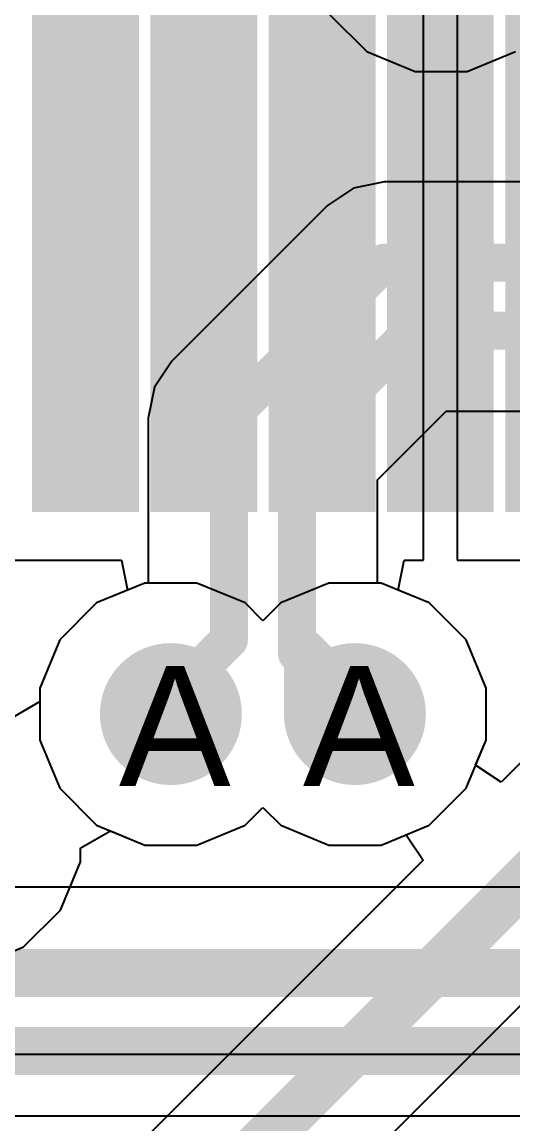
# Model space of a CAD drawing. Header units: inches. Extents: x 0 to 5271, y 0 to 5417.
# Drawn here: x 66.517 to 68.591, y 75.788 to 80.447 of the extents above; entities that cross this region are included whole.
import ezdxf

# ---------------------------------------------------------------- set-up
doc = ezdxf.new("R2010")
doc.units = ezdxf.units.IN
for name, color, linetype in [('Bottom Layer', 5, 'Continuous'), ('Drill Drawing', 1, 'Continuous'), ('L2_GND1', 16, 'Continuous'), ('L3_SIG1', 76, 'Continuous'), ('L4_PWR', 90, 'Continuous'), ('L5_GND2', 156, 'Continuous'), ('L6_SIG2', 130, 'Continuous'), ('L7_GND3', 216, 'Continuous'), ('Top Layer', 1, 'Continuous'), ('Top Paste', 8, 'Continuous'), ('Top Solder', 216, 'Continuous'), ('Via Holes', 16, 'Continuous')]:
    doc.layers.add(name, color=color, linetype=linetype)
doc.styles.add('Arial', font='', dxfattribs={"height": 0.2})
doc.styles.get('Arial').set_extended_font_data('Arial')

# ---------------------------------------------------------------- blocks, each defined once
blk = doc.blocks.new('AS0B826_S78B_7H_23')
at = {"layer": 'Top Layer'}
for points in [[(-7.42500039, 26.38096578), (-7.07500109, 26.38096578), (-7.07500109, 24.38096978), (-7.42500039, 24.38096978)], [(-6.924874389999999, 26.38096578), (-6.574875089999999, 26.38096578), (-6.574875089999999, 24.38096978), (-6.924874389999999, 24.38096978)], [(-6.42474839, 26.38096578), (-6.074749089999999, 26.38096578), (-6.074749089999999, 24.38096978), (-6.42474839, 24.38096978)], [(-5.92487639, 26.38096578), (-5.574877089999999, 26.38096578), (-5.574877089999999, 24.38096978), (-5.92487639, 24.38096978)]]:
    blk.add_hatch(color=1, dxfattribs=at).paths.add_polyline_path(points)
at = {"layer": 'Top Paste'}
for points in [[(-7.42500039, 26.38096578), (-7.07500109, 26.38096578), (-7.07500109, 24.38096978), (-7.42500039, 24.38096978)], [(-6.924874389999999, 26.38096578), (-6.574875089999999, 26.38096578), (-6.574875089999999, 24.38096978), (-6.924874389999999, 24.38096978)], [(-6.42474839, 26.38096578), (-6.074749089999999, 26.38096578), (-6.074749089999999, 24.38096978), (-6.42474839, 24.38096978)], [(-5.92487639, 26.38096578), (-5.574877089999999, 26.38096578), (-5.574877089999999, 24.38096978), (-5.92487639, 24.38096978)]]:
    blk.add_hatch(color=8, dxfattribs=at).paths.add_polyline_path(points)
at = {"layer": 'Top Solder'}
for points in [[(-7.47580039, 26.43176578), (-7.02420109, 26.43176578), (-7.02420109, 24.33016978), (-7.47580039, 24.33016978)], [(-6.975674389999999, 26.43176578), (-6.524075089999999, 26.43176578), (-6.524075089999999, 24.33016978), (-6.975674389999999, 24.33016978)], [(-6.475548389999999, 26.43176578), (-6.023949089999999, 26.43176578), (-6.023949089999999, 24.33016978), (-6.475548389999999, 24.33016978)], [(-5.975676389999999, 26.43176578), (-5.52407709, 26.43176578), (-5.52407709, 24.33016978), (-5.975676389999999, 24.33016978)], [(-5.47555039, 26.43176578), (-5.02395109, 26.43176578), (-5.02395109, 24.33016978), (-5.47555039, 24.33016978)]]:
    blk.add_hatch(color=216, dxfattribs=at).paths.add_polyline_path(points)

msp = doc.modelspace()

# ---------------------------------------------------------------- hatches: boundary and pattern name
at = {"layer": 'Bottom Layer'}
h = msp.add_hatch(color=5, dxfattribs=at)
edge = h.paths.add_edge_path()
edge.add_arc((67.14565692, 77.52110988), 0.2999994, 0, 360)
h = msp.add_hatch(color=5, dxfattribs=at)
edge = h.paths.add_edge_path()
edge.add_arc((67.92345572, 77.52110988), 0.2999994, 0, 360)
at = {"layer": 'L2_GND1'}
h = msp.add_hatch(color=16, dxfattribs=at)
edge = h.paths.add_edge_path()
edge.add_arc((67.14565692, 77.52110988), 0.2999994, 0, 360)
h = msp.add_hatch(color=16, dxfattribs=at)
edge = h.paths.add_edge_path()
edge.add_arc((67.92345572, 77.52110988), 0.2999994, 0, 360)
at = {"layer": 'L3_SIG1'}
h = msp.add_hatch(color=76, dxfattribs=at)
edge = h.paths.add_edge_path()
edge.add_arc((67.14565692, 77.52110988), 0.2999994, 0, 360)
h = msp.add_hatch(color=76, dxfattribs=at)
edge = h.paths.add_edge_path()
edge.add_arc((67.92345572, 77.52110988), 0.2999994, 0, 360)
at = {"layer": 'L4_PWR'}
h = msp.add_hatch(color=90, dxfattribs=at)
edge = h.paths.add_edge_path()
edge.add_arc((67.14565692, 77.52110988), 0.2999994, 0, 360)
h = msp.add_hatch(color=90, dxfattribs=at)
edge = h.paths.add_edge_path()
edge.add_arc((67.92345572, 77.52110988), 0.2999994, 0, 360)
at = {"layer": 'L5_GND2'}
h = msp.add_hatch(color=156, dxfattribs=at)
edge = h.paths.add_edge_path()
edge.add_arc((67.14565692, 77.52110988), 0.2999994, 0, 360)
h = msp.add_hatch(color=156, dxfattribs=at)
edge = h.paths.add_edge_path()
edge.add_arc((67.92345572, 77.52110988), 0.2999994, 0, 360)
at = {"layer": 'L6_SIG2'}
h = msp.add_hatch(color=130, dxfattribs=at)
edge = h.paths.add_edge_path()
edge.add_arc((67.14565692, 77.52110988), 0.2999994, 0, 360)
h = msp.add_hatch(color=130, dxfattribs=at)
edge = h.paths.add_edge_path()
edge.add_arc((67.92345572, 77.52110988), 0.2999994, 0, 360)
at = {"layer": 'L7_GND3'}
h = msp.add_hatch(color=216, dxfattribs=at)
edge = h.paths.add_edge_path()
edge.add_arc((67.14565692, 77.52110988), 0.2999994, 0, 360)
h = msp.add_hatch(color=216, dxfattribs=at)
edge = h.paths.add_edge_path()
edge.add_arc((67.92345572, 77.52110988), 0.2999994, 0, 360)
at = {"layer": 'Top Layer'}
h = msp.add_hatch(color=1, dxfattribs=at)
edge = h.paths.add_edge_path()
edge.add_arc((67.14565692, 77.52110988), 0.2999994, 0, 360)
h = msp.add_hatch(color=1, dxfattribs=at)
edge = h.paths.add_edge_path()
edge.add_arc((67.92345572, 77.52110988), 0.2999994, 0, 360)
at = {"layer": 'Via Holes'}
h = msp.add_hatch(color=7, dxfattribs=at)
edge = h.paths.add_edge_path()
edge.add_arc((67.14565692, 77.52110988), 0.1499997, 0, 360)
h = msp.add_hatch(color=7, dxfattribs=at)
edge = h.paths.add_edge_path()
edge.add_arc((67.92345572, 77.52110988), 0.1499997, 0, 360)

# ---------------------------------------------------------------- linework, layer by layer
at = {"layer": 'Bottom Layer'}
for p, q in [((68.04816971999999, 79.77080819999999), (67.91769753999999, 79.74485702)), ((75.85903548, 79.77080819999999), (68.04816971999999, 79.77080819999999)), ((67.91769753999999, 79.74485702), (67.80708815999999, 79.67095064)), ((67.80708308, 79.67094302), (67.14958376, 79.01344624)), ((67.80708815999999, 79.67095064), (67.80708308, 79.67094302)), ((67.14958376, 79.01344624), (67.07567738, 78.90283686)), ((67.07567738, 78.90283686), (67.04972366, 78.77236468)), ((68.01938643999999, 78.51192578), (68.30857814, 78.80114796)), ((68.30857814, 78.80114796), (76.11946422, 78.80114796)), ((67.04972366, 78.77236468), (67.0497262, 78.77235198)), ((67.0497262, 78.77235198), (67.0497262, 78.07510927999999)), ((68.01938643999999, 78.07510927999999), (68.01938643999999, 78.51192578)), ((67.03545901999999, 78.07510927999999), (66.83184245999999, 77.99076858)), ((67.0497262, 78.07510927999999), (67.03545901999999, 78.07510927999999)), ((68.03365362, 78.07510927999999), (68.01938643999999, 78.07510927999999)), ((68.23727018, 77.99076858), (68.03365362, 78.07510927999999)), ((66.83184245999999, 77.99076858), (66.67599822, 77.83492434)), ((68.39311442, 77.83492434), (68.23727018, 77.99076858)), ((66.67599822, 77.83492434), (66.59165752, 77.63130777999999)), ((68.47745512, 77.63130777999999), (68.39311442, 77.83492434)), ((66.59165752, 77.63130777999999), (66.59165752, 77.41091198)), ((68.47745512, 77.41091198), (68.47745512, 77.63130777999999)), ((66.59165752, 77.41091198), (66.67599822, 77.20729542)), ((68.39311442, 77.20729542), (68.47745512, 77.41091198)), ((66.67599822, 77.20729542), (66.83184245999999, 77.05145118)), ((68.23727018, 77.05145118), (68.39311442, 77.20729542)), ((67.45947138, 77.05145118), (67.53455632, 77.12653612)), ((67.53455632, 77.12653612), (67.60964126, 77.05145118)), ((66.83184245999999, 77.05145118), (67.03545901999999, 76.96711048)), ((67.25585482, 76.96711048), (67.45947138, 77.05145118)), ((67.60964126, 77.05145118), (67.81325781999999, 76.96711048)), ((68.03365362, 76.96711048), (68.23727018, 77.05145118)), ((67.03545901999999, 76.96711048), (67.25585482, 76.96711048)), ((67.81325781999999, 76.96711048), (68.03365362, 76.96711048)), ((81.08424474, 76.78926983999999), (63.04138268, 76.78926983999999))]:
    msp.add_line(p, q, dxfattribs=at)
for points in [[(67.39066532, 78.77236468, 0.16077946, 0.16077946, 0), (68.04816971999999, 79.42986908, 0.16077946, 0.16077946, 0)], [(68.04816971999999, 79.42986908, 0.16077946, 0.16077946, 0), (76.00024932, 79.42986908, 0.16077946, 0.16077946, 0)], [(67.67844732, 78.65313708, 0.16077946, 0.16077946, 0), (68.16734652, 79.14208708, 0.16077946, 0.16077946, 0)], [(68.16734652, 79.14208708, 0.16077946, 0.16077946, 0), (76.11947692, 79.14208708, 0.16077946, 0.16077946, 0)], [(67.39066532, 77.83490147999998, 0.16077946, 0.16077946, 0), (67.39066532, 78.77236468, 0.16077946, 0.16077946, 0)], [(67.67844732, 77.77775148, 0.16077946, 0.16077946, 0), (67.67844732, 78.65313708, 0.16077946, 0.16077946, 0)], [(67.14565692, 77.58989308, 0.16077946, 0.16077946, 0), (67.39066532, 77.83490147999998, 0.16077946, 0.16077946, 0)], [(67.67844732, 77.77775148, 0.16077946, 0.16077946, 0), (67.70384732, 77.75230067999999, 0.16077946, 0.16077946, 0)], [(67.70384732, 77.52110988, 0.16077946, 0.16077946, 0), (67.70384732, 77.75230067999999, 0.16077946, 0.16077946, 0)], [(67.14565692, 77.52110988, 0.16077946, 0.16077946, 0), (67.14565692, 77.58989308, 0.16077946, 0.16077946, 0)], [(67.70384732, 77.52110988, 0.16077946, 0.16077946, 0), (67.92345572, 77.52110988, 0.16077946, 0.16077946, 0)], [(62.89120009999999, 76.42670262, 0.2032, 0.2032, 0), (81.23442732, 76.42670262, 0.2032, 0.2032, 0)], [(58.7581883, 76.09650262, 0.2032, 0.2032, 0), (81.3711987, 76.09650262, 0.2032, 0.2032, 0)]]:
    msp.add_lwpolyline(points, format="xyseb", dxfattribs=at)
for points in [[(68.00797422, 79.42986908, 0.08038846, 0.08038846, 1), (68.08836522, 79.42986908, 0.08038846, 0.08038846, 1)], [(68.00797422, 79.42986908, 0.08038846, 0.08038846, 1), (68.08836522, 79.42986908, 0.08038846, 0.08038846, 1)], [(68.12715101999999, 79.14208708, 0.08038846, 0.08038846, 1), (68.20754201999999, 79.14208708, 0.08038846, 0.08038846, 1)], [(68.12715101999999, 79.14208708, 0.08038846, 0.08038846, 1), (68.20754201999999, 79.14208708, 0.08038846, 0.08038846, 1)], [(67.35046982, 78.77236468, 0.08038846, 0.08038846, 1), (67.43086081999999, 78.77236468, 0.08038846, 0.08038846, 1)], [(67.35046982, 78.77236468, 0.08038846, 0.08038846, 1), (67.43086081999999, 78.77236468, 0.08038846, 0.08038846, 1)], [(67.63825182, 78.65313708, 0.08038846, 0.08038846, 1), (67.71864282, 78.65313708, 0.08038846, 0.08038846, 1)], [(67.63825182, 78.65313708, 0.08038846, 0.08038846, 1), (67.71864282, 78.65313708, 0.08038846, 0.08038846, 1)], [(67.35046982, 77.83490147999998, 0.08038846, 0.08038846, 1), (67.43086081999999, 77.83490147999998, 0.08038846, 0.08038846, 1)], [(67.35046982, 77.83490147999998, 0.08038846, 0.08038846, 1), (67.43086081999999, 77.83490147999998, 0.08038846, 0.08038846, 1)], [(67.63825182, 77.77775148, 0.08038846, 0.08038846, 1), (67.71864282, 77.77775148, 0.08038846, 0.08038846, 1)], [(67.63825182, 77.77775148, 0.08038846, 0.08038846, 1), (67.71864282, 77.77775148, 0.08038846, 0.08038846, 1)], [(67.66365182, 77.75230067999999, 0.08038846, 0.08038846, 1), (67.74404282, 77.75230067999999, 0.08038846, 0.08038846, 1)], [(67.66365182, 77.75230067999999, 0.08038846, 0.08038846, 1), (67.74404282, 77.75230067999999, 0.08038846, 0.08038846, 1)], [(67.10546142, 77.58989308, 0.08038846, 0.08038846, 1), (67.18585242, 77.58989308, 0.08038846, 0.08038846, 1)], [(67.10546142, 77.58989308, 0.08038846, 0.08038846, 1), (67.18585242, 77.58989308, 0.08038846, 0.08038846, 1)], [(67.10546142, 77.52110988, 0.08038846, 0.08038846, 1), (67.18585242, 77.52110988, 0.08038846, 0.08038846, 1)], [(67.66365182, 77.52110988, 0.08038846, 0.08038846, 1), (67.74404282, 77.52110988, 0.08038846, 0.08038846, 1)], [(67.66365182, 77.52110988, 0.08038846, 0.08038846, 1), (67.74404282, 77.52110988, 0.08038846, 0.08038846, 1)], [(67.88326022, 77.52110988, 0.08038846, 0.08038846, 1), (67.96365121999999, 77.52110988, 0.08038846, 0.08038846, 1)]]:
    msp.add_lwpolyline(points, format="xyseb", close=True, dxfattribs=at)
at = {"layer": 'L2_GND1'}
for p, q in [((67.03545901999999, 78.07510927999999), (66.83184245999999, 77.99076858)), ((67.25585482, 78.07510927999999), (67.03545901999999, 78.07510927999999)), ((67.45947138, 77.99076858), (67.25585482, 78.07510927999999)), ((67.81325781999999, 78.07510927999999), (67.60964126, 77.99076858)), ((68.03365362, 78.07510927999999), (67.81325781999999, 78.07510927999999)), ((68.23727018, 77.99076858), (68.03365362, 78.07510927999999)), ((66.83184245999999, 77.99076858), (66.67599822, 77.83492434)), ((67.53455632, 77.91568364), (67.45947138, 77.99076858)), ((67.60964126, 77.99076858), (67.53455632, 77.91568364)), ((68.39311442, 77.83492434), (68.23727018, 77.99076858)), ((66.67599822, 77.83492434), (66.59165752, 77.63130777999999)), ((68.47745512, 77.63130777999999), (68.39311442, 77.83492434)), ((66.59165752, 77.63130777999999), (66.59165752, 77.41091198)), ((68.47745512, 77.41091198), (68.47745512, 77.63130777999999)), ((66.59165752, 77.41091198), (66.67599822, 77.20729542)), ((68.39311442, 77.20729542), (68.47745512, 77.41091198)), ((66.67599822, 77.20729542), (66.83184245999999, 77.05145118)), ((68.23727018, 77.05145118), (68.39311442, 77.20729542)), ((67.45947138, 77.05145118), (67.53455632, 77.12653612)), ((67.53455632, 77.12653612), (67.60964126, 77.05145118)), ((66.83184245999999, 77.05145118), (67.03545901999999, 76.96711048)), ((67.25585482, 76.96711048), (67.45947138, 77.05145118)), ((67.60964126, 77.05145118), (67.81325781999999, 76.96711048)), ((68.03365362, 76.96711048), (68.23727018, 77.05145118)), ((67.03545901999999, 76.96711048), (67.25585482, 76.96711048)), ((67.81325781999999, 76.96711048), (68.03365362, 76.96711048))]:
    msp.add_line(p, q, dxfattribs=at)
at = {"layer": 'L3_SIG1'}
for p, q in [((67.03545901999999, 78.07510927999999), (66.83184245999999, 77.99076858)), ((67.25585482, 78.07510927999999), (67.03545901999999, 78.07510927999999)), ((67.45947138, 77.99076858), (67.25585482, 78.07510927999999)), ((67.81325781999999, 78.07510927999999), (67.60964126, 77.99076858)), ((68.03365362, 78.07510927999999), (67.81325781999999, 78.07510927999999)), ((68.23727018, 77.99076858), (68.03365362, 78.07510927999999)), ((66.83184245999999, 77.99076858), (66.67599822, 77.83492434)), ((67.53455632, 77.91568364), (67.45947138, 77.99076858)), ((67.60964126, 77.99076858), (67.53455632, 77.91568364)), ((68.39311442, 77.83492434), (68.23727018, 77.99076858)), ((66.67599822, 77.83492434), (66.59165752, 77.63130777999999)), ((68.47745512, 77.63130777999999), (68.39311442, 77.83492434)), ((66.59165752, 77.63130777999999), (66.59165752, 77.41091198)), ((68.47745512, 77.41091198), (68.47745512, 77.63130777999999)), ((66.59165752, 77.41091198), (66.67599822, 77.20729542)), ((68.39311442, 77.20729542), (68.47745512, 77.41091198)), ((66.67599822, 77.20729542), (66.83184245999999, 77.05145118)), ((68.23727018, 77.05145118), (68.39311442, 77.20729542)), ((67.45947138, 77.05145118), (67.53455632, 77.12653612)), ((67.53455632, 77.12653612), (67.60964126, 77.05145118)), ((66.83184245999999, 77.05145118), (67.03545901999999, 76.96711048)), ((67.25585482, 76.96711048), (67.45947138, 77.05145118)), ((67.60964126, 77.05145118), (67.81325781999999, 76.96711048)), ((68.03365362, 76.96711048), (68.23727018, 77.05145118)), ((67.03545901999999, 76.96711048), (67.25585482, 76.96711048)), ((67.81325781999999, 76.96711048), (68.03365362, 76.96711048))]:
    msp.add_line(p, q, dxfattribs=at)
at = {"layer": 'L4_PWR'}
for p, q in [((67.81798222, 80.47790101999999), (67.97382646, 80.32205678)), ((67.97382646, 80.32205678), (68.17744302, 80.23771608)), ((68.39783881999999, 80.23771608), (68.60145538, 80.32205678)), ((68.17744302, 80.23771608), (68.39783881999999, 80.23771608)), ((67.03545901999999, 78.07510927999999), (66.83184245999999, 77.99076858)), ((67.25585482, 78.07510927999999), (67.03545901999999, 78.07510927999999)), ((67.45947138, 77.99076858), (67.25585482, 78.07510927999999)), ((67.81325781999999, 78.07510927999999), (67.60964126, 77.99076858)), ((68.03365362, 78.07510927999999), (67.81325781999999, 78.07510927999999)), ((68.23727018, 77.99076858), (68.03365362, 78.07510927999999)), ((66.83184245999999, 77.99076858), (66.67599822, 77.83492434)), ((67.53455632, 77.91568364), (67.45947138, 77.99076858)), ((67.60964126, 77.99076858), (67.53455632, 77.91568364)), ((68.39311442, 77.83492434), (68.23727018, 77.99076858)), ((66.67599822, 77.83492434), (66.59165752, 77.63130777999999)), ((68.47745512, 77.63130777999999), (68.39311442, 77.83492434)), ((66.59165752, 77.63130777999999), (66.59165752, 77.57437368)), ((68.47745512, 77.41091198), (68.47745512, 77.63130777999999)), ((66.59165752, 77.57437368), (66.59025036, 77.57234676)), ((66.59025036, 77.57234676), (66.46465497999999, 77.49997708)), ((68.39311442, 77.20729542), (68.47745512, 77.41091198)), ((68.23727018, 77.05145118), (68.39311442, 77.20729542)), ((67.45947138, 77.05145118), (67.53455632, 77.12653612)), ((67.53455632, 77.12653612), (67.60964126, 77.05145118)), ((66.7647128, 76.95486514), (66.89030818, 77.02723481999999)), ((66.89030818, 77.02723481999999), (67.03545901999999, 76.96711048)), ((67.25585482, 76.96711048), (67.45947138, 77.05145118)), ((67.60964126, 77.05145118), (67.81325781999999, 76.96711048)), ((68.03365362, 76.96711048), (68.23727018, 77.05145118)), ((66.76330564, 76.95283821999999), (66.7647128, 76.95486514)), ((66.76330564, 76.89590412), (66.76330564, 76.95283821999999)), ((67.03545901999999, 76.96711048), (67.25585482, 76.96711048)), ((67.81325781999999, 76.96711048), (68.03365362, 76.96711048)), ((66.67896494, 76.69228756), (66.76330564, 76.89590412)), ((66.52312069999999, 76.53644331999999), (66.67896494, 76.69228756)), ((66.31950414, 76.45210261999999), (66.52312069999999, 76.53644331999999)), ((82.10194145999999, 76.0818138), (59.3121877, 76.0818138)), ((59.3121877, 75.82283794), (82.10194145999999, 75.82283794))]:
    msp.add_line(p, q, dxfattribs=at)
at = {"layer": 'L5_GND2'}
for p, q in [((67.03545901999999, 78.07510927999999), (66.83184245999999, 77.99076858)), ((67.25585482, 78.07510927999999), (67.03545901999999, 78.07510927999999)), ((67.45947138, 77.99076858), (67.25585482, 78.07510927999999)), ((67.81325781999999, 78.07510927999999), (67.60964126, 77.99076858)), ((68.03365362, 78.07510927999999), (67.81325781999999, 78.07510927999999)), ((68.23727018, 77.99076858), (68.03365362, 78.07510927999999)), ((66.83184245999999, 77.99076858), (66.67599822, 77.83492434)), ((67.53455632, 77.91568364), (67.45947138, 77.99076858)), ((67.60964126, 77.99076858), (67.53455632, 77.91568364)), ((68.39311442, 77.83492434), (68.23727018, 77.99076858)), ((66.67599822, 77.83492434), (66.59165752, 77.63130777999999)), ((68.47745512, 77.63130777999999), (68.39311442, 77.83492434)), ((66.59165752, 77.63130777999999), (66.59165752, 77.41091198)), ((68.47745512, 77.41091198), (68.47745512, 77.63130777999999)), ((66.59165752, 77.41091198), (66.67599822, 77.20729542)), ((68.39311442, 77.20729542), (68.47745512, 77.41091198)), ((66.67599822, 77.20729542), (66.83184245999999, 77.05145118)), ((68.23727018, 77.05145118), (68.39311442, 77.20729542)), ((67.45947138, 77.05145118), (67.53455632, 77.12653612)), ((67.53455632, 77.12653612), (67.60964126, 77.05145118)), ((66.83184245999999, 77.05145118), (67.03545901999999, 76.96711048)), ((67.25585482, 76.96711048), (67.45947138, 77.05145118)), ((67.60964126, 77.05145118), (67.81325781999999, 76.96711048)), ((68.03365362, 76.96711048), (68.23727018, 77.05145118)), ((67.03545901999999, 76.96711048), (67.25585482, 76.96711048)), ((67.81325781999999, 76.96711048), (68.03365362, 76.96711048))]:
    msp.add_line(p, q, dxfattribs=at)
at = {"layer": 'L6_SIG2'}
for p, q in [((73.60052081999999, 82.29206807999999), (68.54106688, 77.23261667999999)), ((66.06493264, 73.73098284), (74.00708084, 81.67313358)), ((67.03545901999999, 78.07510927999999), (66.83184245999999, 77.99076858)), ((67.25585482, 78.07510927999999), (67.03545901999999, 78.07510927999999)), ((67.45947138, 77.99076858), (67.25585482, 78.07510927999999)), ((67.81325781999999, 78.07510927999999), (67.60964126, 77.99076858)), ((68.03365362, 78.07510927999999), (67.81325781999999, 78.07510927999999)), ((68.23727018, 77.99076858), (68.03365362, 78.07510927999999)), ((66.83184245999999, 77.99076858), (66.67599822, 77.83492434)), ((67.53455632, 77.91568364), (67.45947138, 77.99076858)), ((67.60964126, 77.99076858), (67.53455632, 77.91568364)), ((68.39311442, 77.83492434), (68.23727018, 77.99076858)), ((66.67599822, 77.83492434), (66.59165752, 77.63130777999999)), ((68.47745512, 77.63130777999999), (68.39311442, 77.83492434)), ((66.59165752, 77.63130777999999), (66.59165752, 77.41091198)), ((68.47745512, 77.41091198), (68.47745512, 77.63130777999999)), ((66.59165752, 77.41091198), (66.67599822, 77.20729542)), ((68.43340136, 77.30455456), (68.47745512, 77.41091198)), ((68.54106688, 77.23261667999999), (68.43340136, 77.30455456)), ((66.67599822, 77.20729542), (66.83184245999999, 77.05145118)), ((67.45947138, 77.05145118), (67.53455632, 77.12653612)), ((67.53455632, 77.12653612), (67.60964126, 77.05145118)), ((66.83184245999999, 77.05145118), (67.03545901999999, 76.96711048)), ((67.25585482, 76.96711048), (67.45947138, 77.05145118)), ((67.60964126, 77.05145118), (67.81325781999999, 76.96711048)), ((68.03365362, 76.96711048), (68.14001103999999, 77.01116424)), ((68.14001103999999, 77.01116424), (68.21194892, 76.90349872)), ((67.03545901999999, 76.96711048), (67.25585482, 76.96711048)), ((67.81325781999999, 76.96711048), (68.03365362, 76.96711048)), ((68.21194892, 76.90349872), (64.59441741999998, 73.28596721999999))]:
    msp.add_line(p, q, dxfattribs=at)
msp.add_lwpolyline([(64.74459999999999, 72.9234, 0.2032, 0.2032, 0), (73.85690079999999, 82.0357008, 0.2032, 0.2032, 0)], format="xyseb", dxfattribs=at)
at = {"layer": 'L7_GND3'}
for p, q in [((67.03545901999999, 78.07510927999999), (66.83184245999999, 77.99076858)), ((67.25585482, 78.07510927999999), (67.03545901999999, 78.07510927999999)), ((67.45947138, 77.99076858), (67.25585482, 78.07510927999999)), ((67.81325781999999, 78.07510927999999), (67.60964126, 77.99076858)), ((68.03365362, 78.07510927999999), (67.81325781999999, 78.07510927999999)), ((68.23727018, 77.99076858), (68.03365362, 78.07510927999999)), ((66.83184245999999, 77.99076858), (66.67599822, 77.83492434)), ((67.53455632, 77.91568364), (67.45947138, 77.99076858)), ((67.60964126, 77.99076858), (67.53455632, 77.91568364)), ((68.39311442, 77.83492434), (68.23727018, 77.99076858)), ((66.67599822, 77.83492434), (66.59165752, 77.63130777999999)), ((68.47745512, 77.63130777999999), (68.39311442, 77.83492434)), ((66.59165752, 77.63130777999999), (66.59165752, 77.41091198)), ((68.47745512, 77.41091198), (68.47745512, 77.63130777999999)), ((66.59165752, 77.41091198), (66.67599822, 77.20729542)), ((68.39311442, 77.20729542), (68.47745512, 77.41091198)), ((66.67599822, 77.20729542), (66.83184245999999, 77.05145118)), ((68.23727018, 77.05145118), (68.39311442, 77.20729542)), ((67.45947138, 77.05145118), (67.53455632, 77.12653612)), ((67.53455632, 77.12653612), (67.60964126, 77.05145118)), ((66.83184245999999, 77.05145118), (67.03545901999999, 76.96711048)), ((67.25585482, 76.96711048), (67.45947138, 77.05145118)), ((67.60964126, 77.05145118), (67.81325781999999, 76.96711048)), ((68.03365362, 76.96711048), (68.23727018, 77.05145118)), ((67.03545901999999, 76.96711048), (67.25585482, 76.96711048)), ((67.81325781999999, 76.96711048), (68.03365362, 76.96711048))]:
    msp.add_line(p, q, dxfattribs=at)
at = {"layer": 'Top Layer'}
for p, q in [((68.2136177, 78.17195948), (68.2136177, 80.67995547999999)), ((68.35561893999999, 80.67995547999999), (68.35561893999999, 78.17195948)), ((65.85524294, 78.17195948), (66.9374074, 78.17195948)), ((66.9374074, 78.17195948), (66.96267024, 78.04495947999999)), ((68.10644239999999, 78.04495947999999), (68.13170523999999, 78.17195948)), ((68.13170523999999, 78.17195948), (68.2136177, 78.17195948)), ((68.35561893999999, 78.17195948), (70.71348569999999, 78.17195948)), ((66.96267024, 78.04495947999999), (66.83184245999999, 77.99076858)), ((68.23727018, 77.99076858), (68.10644239999999, 78.04495947999999)), ((66.83184245999999, 77.99076858), (66.67599822, 77.83492434)), ((68.39311442, 77.83492434), (68.23727018, 77.99076858)), ((66.67599822, 77.83492434), (66.59165752, 77.63130777999999)), ((68.47745512, 77.63130777999999), (68.39311442, 77.83492434)), ((66.59165752, 77.63130777999999), (66.59165752, 77.41091198)), ((68.47745512, 77.41091198), (68.47745512, 77.63130777999999)), ((66.59165752, 77.41091198), (66.67599822, 77.20729542)), ((68.39311442, 77.20729542), (68.47745512, 77.41091198)), ((66.67599822, 77.20729542), (66.83184245999999, 77.05145118)), ((68.23727018, 77.05145118), (68.39311442, 77.20729542)), ((67.45947138, 77.05145118), (67.53455632, 77.12653612)), ((67.53455632, 77.12653612), (67.60964126, 77.05145118)), ((66.83184245999999, 77.05145118), (67.03545901999999, 76.96711048)), ((67.25585482, 76.96711048), (67.45947138, 77.05145118)), ((67.60964126, 77.05145118), (67.81325781999999, 76.96711048)), ((68.03365362, 76.96711048), (68.23727018, 77.05145118)), ((67.03545901999999, 76.96711048), (67.25585482, 76.96711048)), ((67.81325781999999, 76.96711048), (68.03365362, 76.96711048))]:
    msp.add_line(p, q, dxfattribs=at)
for points in [[(66.78436732, 79.42595748, 0.16077946, 0.16077946, 0), (66.78436732, 81.01701347999999, 0.16077946, 0.16077946, 0)], [(68.28449132, 79.42595748, 0.2032, 0.2032, 0), (68.28449132, 80.75691748, 0.2032, 0.2032, 0)], [(67.28449332, 78.55097828, 0.16077946, 0.16077946, 0), (67.28449332, 79.42595748, 0.16077946, 0.16077946, 0)], [(67.78461931999999, 78.55097828, 0.16077946, 0.16077946, 0), (67.78461931999999, 79.42595748, 0.16077946, 0.16077946, 0)], [(67.28449332, 78.55097828, 0.16077946, 0.16077946, 0), (67.39066532, 78.44480628, 0.16077946, 0.16077946, 0)], [(67.67844732, 78.44480628, 0.16077946, 0.16077946, 0), (67.78461931999999, 78.55097828, 0.16077946, 0.16077946, 0)], [(67.39066532, 77.83490147999998, 0.16077946, 0.16077946, 0), (67.39066532, 78.44480628, 0.16077946, 0.16077946, 0)], [(67.67844732, 77.83490147999998, 0.16077946, 0.16077946, 0), (67.67844732, 78.44480628, 0.16077946, 0.16077946, 0)], [(67.14565692, 77.58989308, 0.16077946, 0.16077946, 0), (67.39066532, 77.83490147999998, 0.16077946, 0.16077946, 0)], [(67.67844732, 77.83490147999998, 0.16077946, 0.16077946, 0), (67.92345572, 77.58989308, 0.16077946, 0.16077946, 0)], [(67.14565692, 77.52110988, 0.16077946, 0.16077946, 0), (67.14565692, 77.58989308, 0.16077946, 0.16077946, 0)], [(67.92345572, 77.52110988, 0.16077946, 0.16077946, 0), (67.92345572, 77.58989308, 0.16077946, 0.16077946, 0)]]:
    msp.add_lwpolyline(points, format="xyseb", dxfattribs=at)
for points in [[(66.74417181999999, 79.42595748, 0.08038846, 0.08038846, 1), (66.82456282, 79.42595748, 0.08038846, 0.08038846, 1)], [(67.24429782, 79.42595748, 0.08038846, 0.08038846, 1), (67.32468881999999, 79.42595748, 0.08038846, 0.08038846, 1)], [(67.74442382, 79.42595748, 0.08038846, 0.08038846, 1), (67.82481482, 79.42595748, 0.08038846, 0.08038846, 1)], [(68.23369131999999, 79.42595748, 0.1016, 0.1016, 1), (68.33529132, 79.42595748, 0.1016, 0.1016, 1)], [(67.24429782, 78.55097828, 0.08038846, 0.08038846, 1), (67.32468881999999, 78.55097828, 0.08038846, 0.08038846, 1)], [(67.24429782, 78.55097828, 0.08038846, 0.08038846, 1), (67.32468881999999, 78.55097828, 0.08038846, 0.08038846, 1)], [(67.74442382, 78.55097828, 0.08038846, 0.08038846, 1), (67.82481482, 78.55097828, 0.08038846, 0.08038846, 1)], [(67.74442382, 78.55097828, 0.08038846, 0.08038846, 1), (67.82481482, 78.55097828, 0.08038846, 0.08038846, 1)], [(67.35046982, 78.44480628, 0.08038846, 0.08038846, 1), (67.43086081999999, 78.44480628, 0.08038846, 0.08038846, 1)], [(67.35046982, 78.44480628, 0.08038846, 0.08038846, 1), (67.43086081999999, 78.44480628, 0.08038846, 0.08038846, 1)], [(67.63825182, 78.44480628, 0.08038846, 0.08038846, 1), (67.71864282, 78.44480628, 0.08038846, 0.08038846, 1)], [(67.63825182, 78.44480628, 0.08038846, 0.08038846, 1), (67.71864282, 78.44480628, 0.08038846, 0.08038846, 1)], [(67.35046982, 77.83490147999998, 0.08038846, 0.08038846, 1), (67.43086081999999, 77.83490147999998, 0.08038846, 0.08038846, 1)], [(67.35046982, 77.83490147999998, 0.08038846, 0.08038846, 1), (67.43086081999999, 77.83490147999998, 0.08038846, 0.08038846, 1)], [(67.63825182, 77.83490147999998, 0.08038846, 0.08038846, 1), (67.71864282, 77.83490147999998, 0.08038846, 0.08038846, 1)], [(67.63825182, 77.83490147999998, 0.08038846, 0.08038846, 1), (67.71864282, 77.83490147999998, 0.08038846, 0.08038846, 1)], [(67.10546142, 77.58989308, 0.08038846, 0.08038846, 1), (67.18585242, 77.58989308, 0.08038846, 0.08038846, 1)], [(67.10546142, 77.58989308, 0.08038846, 0.08038846, 1), (67.18585242, 77.58989308, 0.08038846, 0.08038846, 1)], [(67.88326022, 77.58989308, 0.08038846, 0.08038846, 1), (67.96365121999999, 77.58989308, 0.08038846, 0.08038846, 1)], [(67.88326022, 77.58989308, 0.08038846, 0.08038846, 1), (67.96365121999999, 77.58989308, 0.08038846, 0.08038846, 1)], [(67.10546142, 77.52110988, 0.08038846, 0.08038846, 1), (67.18585242, 77.52110988, 0.08038846, 0.08038846, 1)], [(67.88326022, 77.52110988, 0.08038846, 0.08038846, 1), (67.96365121999999, 77.52110988, 0.08038846, 0.08038846, 1)]]:
    msp.add_lwpolyline(points, format="xyseb", close=True, dxfattribs=at)

# ---------------------------------------------------------------- block references
msp.add_blockref('AS0B826_S78B_7H_23', (74.03436806, 54.0449897))

# ---------------------------------------------------------------- texts
at = {"layer": 'Drill Drawing', "style": 'Arial'}
for p in [(66.92557862, 77.2163937), (67.70337742, 77.2163937)]:
    msp.add_text('A', height=0.508, dxfattribs=at).set_placement(p)

doc.saveas('drawing.dxf')
